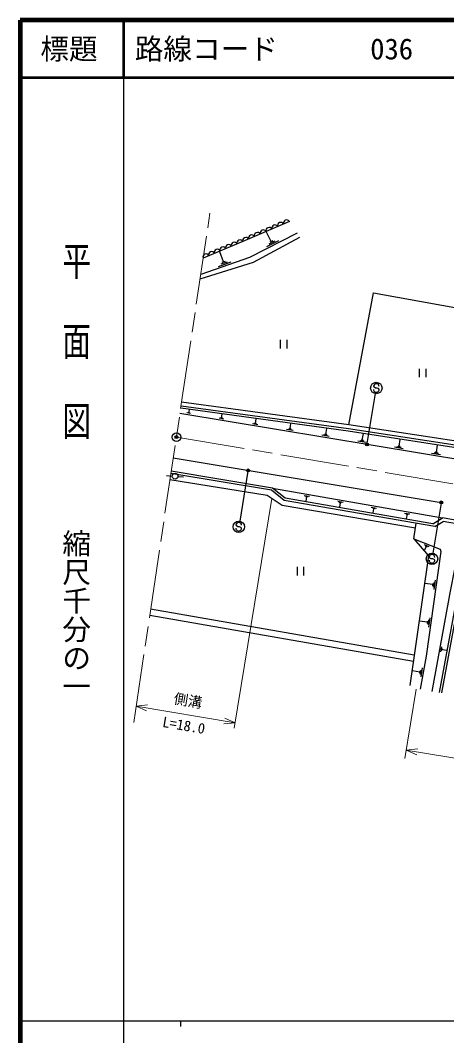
# Model space of a CAD drawing. Units: millimetres, scale not verified. Extents: x 40000 to 680000, y 20000 to 380000.
# Drawn here: x 40000 to 114498, y 202409 to 380000 of the extents above; entities that cross this region are included whole.
import ezdxf
from ezdxf.enums import TextEntityAlignment as Align

# ---------------------------------------------------------------- set-up
doc = ezdxf.new("R2010")
doc.units = ezdxf.units.MM
doc.header["$LTSCALE"] = 1000
doc.header["$PDMODE"] = 32
doc.header["$PDSIZE"] = 500
doc.linetypes.add('CHAIN', pattern=[18.5, 12, -1.5, 3.5, -1.5])
for name, color, linetype, lineweight in [('S-BGD', 7, 'Continuous', 25), ('S-BMK', 2, 'CHAIN', 13), ('S-BMK-SRVR', 3, 'Continuous', 25), ('S-STR-HTXT', 7, 'Continuous', 13), ('S-STR-STRC', 7, 'Continuous', 25), ('S-TTL', 2, 'Continuous', 140), ('S-TTL-BAND', 7, 'Continuous', 25), ('S-TTL-LINE', 7, 'Continuous', 50)]:
    doc.layers.add(name, color=color, linetype=linetype, lineweight=lineweight)
doc.layers.add('S-TTL-TXT', color=7, linetype='Continuous')
doc.styles.add('@ＭＳ ゴシック', font='')
doc.styles.add('ＭＳ ゴシック', font='')
doc.styles.get('@ＭＳ ゴシック').set_extended_font_data('@MS Gothic')
doc.styles.get('ＭＳ ゴシック').set_extended_font_data('MS Gothic')

msp = doc.modelspace()

# ---------------------------------------------------------------- linework, layer by layer
at = {"layer": 'S-BGD'}
for p, q in [((83846, 341310), (83001, 342970)), ((85095, 341423), (83020, 340366)), ((84471, 341366), (83433, 340838)), ((84106, 341442), (83587, 341177)), ((75511, 337742), (74884, 339532)), ((76786, 337686), (74549, 336903)), ((76148, 337714), (75030, 337323)), ((75790, 337840), (75231, 337644)), ((85419, 324087), (85419, 322587)), ((86544, 324087), (86544, 322587)), ((109717, 319069), (109717, 317569)), ((110842, 319069), (110842, 317569)), ((97417, 309240), (68180, 313206)), ((119622, 302672), (67884, 311224)), ((69744, 311221), (69122, 311324)), ((69599, 311309), (69288, 311360)), ((69532, 311384), (69376, 311410)), ((69454, 311397), (69536, 311895)), ((75178, 310484), (75282, 311113)), ((75545, 310262), (74759, 310392)), ((75362, 310373), (74969, 310438)), ((75277, 310468), (75080, 310500)), ((81517, 309275), (80563, 309432)), ((81294, 309410), (80817, 309489)), ((81191, 309525), (80952, 309564)), ((81071, 309545), (81198, 310308)), ((87138, 308577), (87287, 309480)), ((87665, 308259), (86537, 308445)), ((87401, 308418), (86837, 308511)), ((87279, 308554), (86997, 308601)), ((93993, 307213), (92687, 307428)), ((93688, 307397), (93035, 307505)), ((93546, 307555), (93220, 307609)), ((93383, 307582), (93556, 308627)), ((99760, 306555), (99950, 307707)), ((100432, 306148), (98993, 306386)), ((100096, 306352), (99376, 306471)), ((99940, 306525), (99580, 306585)), ((106389, 305473), (106013, 305535)), ((106201, 305504), (106400, 306709)), ((112709, 304442), (112917, 305700)), ((106904, 305078), (105398, 305327)), ((106552, 305291), (105800, 305416)), ((113443, 303998), (111870, 304258)), ((113076, 304220), (112290, 304350)), ((112905, 304410), (112512, 304475)), ((66724, 303457), (113563, 295681)), ((65548, 300365), (66545, 300293)), ((83875, 297815), (66314, 300761)), ((84044, 298192), (66380, 301156)), ((67543, 300222), (68540, 300150)), ((84044, 298192), (113752, 292962)), ((89594, 296911), (90532, 296745)), ((89812, 296776), (90281, 296693)), ((90030, 296640), (89898, 295889)), ((89913, 296661), (90147, 296620)), ((95465, 295877), (96387, 295715)), ((95679, 295744), (96141, 295663)), ((95894, 295611), (95764, 294874)), ((95778, 295632), (96009, 295591)), ((101320, 294846), (102226, 294687)), ((101530, 294716), (101983, 294636)), ((101741, 294585), (101613, 293861)), ((101628, 294605), (101854, 294565)), ((107158, 293818), (108047, 293662)), ((107365, 293690), (107809, 293612)), ((107571, 293562), (107446, 292851)), ((107460, 293582), (107682, 293543)), ((108782, 289325), (109183, 292043)), ((112067, 291950), (113752, 292962)), ((112447, 291478), (113869, 292332)), ((135404, 289158), (113752, 292962)), ((135499, 288532), (113869, 292332)), ((118285, 290107), (113189, 262457)), ((118678, 290034), (113582, 262384)), ((110542, 288306), (111373, 287977)), ((110892, 287975), (110629, 287311)), ((110717, 288141), (111133, 287976)), ((110788, 288017), (110996, 287934)), ((88376, 284406), (88376, 282906)), ((89501, 284406), (89501, 282906)), ((112029, 281305), (110731, 281487)), ((112058, 281508), (112001, 281102)), ((112248, 281688), (112134, 280877)), ((112468, 282071), (112240, 280448)), ((62616, 275953), (108681, 267913)), ((108830, 268952), (62774, 277012)), ((111546, 275507), (111315, 273864)), ((111102, 274732), (109787, 274916)), ((111131, 274937), (111073, 274526)), ((111324, 275119), (111208, 274298)), ((113491, 269553), (113650, 270429)), ((113618, 269756), (113698, 270194)), ((113726, 269849), (113765, 270068)), ((113745, 269959), (114447, 269832)), ((110237, 266725), (109961, 265165)), ((109787, 266000), (108539, 266220)), ((109821, 266195), (109752, 265805)), ((110012, 266363), (109874, 265582))]:
    msp.add_line(p, q, dxfattribs=at)
for points in [[(87011, 344814), (78873, 341292), (71946, 338423)], [(88367, 342753), (80020, 338501), (71513, 335522)], [(88758, 342023), (80699, 337615), (71392, 334712)], [(122638, 332667), (122011, 328653), (117663, 306162), (97417, 309240), (101728, 332313), (122011, 328653)], [(68089, 312596), (97342, 308616), (118273, 305377), (119954, 302896)], [(68035, 312200), (97284, 308220), (118039, 305009), (119720, 302527)], [(109054, 291172), (85764, 295143), (83130, 296917), (66152, 299625)], [(112447, 291478), (86083, 296042), (83875, 297815)], [(112067, 291950), (86253, 296419), (84044, 298192)], [(117375, 291716), (115113, 280178), (111931, 262637)], [(108782, 289325), (111330, 286360), (108067, 263640)], [(108782, 289325), (113355, 287516), (113477, 287099), (110903, 268775), (109886, 263010)]]:
    msp.add_lwpolyline(points, dxfattribs=at)
msp.add_circle((67044, 300258), 500, dxfattribs=at)
for centre, radius, start, end in [((85508, 344101), 557, 29.28535, 197.51018), ((86525, 344541), 557, 29.28535, 197.51018), ((81439, 342340), 557, 29.28535, 197.51018), ((82456, 342781), 557, 29.28535, 197.51018), ((83473, 343221), 557, 29.28535, 197.51018), ((84490, 343661), 557, 29.28535, 197.51018), ((77402, 340643), 537, 26.43715, 198.5712), ((78392, 341053), 537, 26.43715, 198.5712), ((79404, 341460), 557, 29.28535, 197.51018), ((80421, 341900), 557, 29.28535, 197.51018), ((73444, 339004), 537, 26.43715, 198.5712), ((74434, 339414), 537, 26.43715, 198.5712), ((75423, 339823), 537, 26.43715, 198.5712), ((76413, 340233), 537, 26.43715, 198.5712), ((72455, 338594), 537, 26.43715, 198.5712)]:
    msp.add_arc(centre, radius, start, end, dxfattribs=at)
at = {"layer": 'S-BMK'}
for p, q in [((59814, 257190), (73115, 346248)), ((67269, 307109), (165867, 290423))]:
    msp.add_line(p, q, dxfattribs=at)
at = {"layer": 'S-BMK-SRVR'}
msp.add_circle((67269, 307109), 750, dxfattribs=at)
msp.add_point((67269, 307109), dxfattribs=at)
msp.add_point((67269, 307109), dxfattribs=at)
msp.add_point((67269, 307109), dxfattribs=at)
at = {"layer": 'S-STR-HTXT'}
for p, q in [((83964, 296355), (77393, 256205)), ((109167, 263007), (107211, 250891)), ((60244, 260070), (62236, 260255)), ((60244, 260070), (77541, 257113)), ((60244, 260070), (62061, 259235)), ((77541, 257113), (75724, 257949)), ((77541, 257113), (75550, 256928)), ((107448, 252364), (109439, 252558)), ((107448, 252364), (129470, 248712)), ((107448, 252364), (109270, 251537))]:
    msp.add_line(p, q, dxfattribs=at)
at = {"layer": 'S-STR-STRC'}
for p, q in [((100597, 305969), (102041, 314700)), ((101808, 315827), (101709, 315946)), ((102053, 315688), (101808, 315827)), ((102354, 315686), (102053, 315688)), ((102599, 315574), (102354, 315686)), ((102705, 315438), (102599, 315574)), ((79776, 301138), (78327, 292407)), ((113538, 295533), (112089, 286802)), ((77768, 291561), (77668, 291679)), ((78013, 291422), (77768, 291561)), ((78313, 291420), (78013, 291422)), ((78559, 291308), (78313, 291420)), ((78664, 291172), (78559, 291308)), ((111530, 285956), (111431, 286074)), ((111775, 285817), (111530, 285956)), ((112076, 285814), (111775, 285817)), ((112321, 285703), (112076, 285814)), ((112427, 285566), (112321, 285703))]:
    msp.add_line(p, q, dxfattribs=at)
for centre, radius in [((102204, 315687), 1000), ((100573, 305821), 150), ((100573, 305821), 120), ((100573, 305821), 90), ((100573, 305821), 60), ((100573, 305821), 30), ((79801, 301286), 150), ((79801, 301286), 120), ((79801, 301286), 90), ((79801, 301286), 60), ((79801, 301286), 30), ((113563, 295681), 150), ((113563, 295681), 120), ((113563, 295681), 90), ((113563, 295681), 60), ((113563, 295681), 30), ((78163, 291421), 1000), ((111925, 285816), 1000)]:
    msp.add_circle(centre, radius, dxfattribs=at)
for centre, start, end in [((102209, 315942), 359.55488, 179.55488), ((102205, 315442), 179.55488, 359.55488), ((78168, 291675), 359.55488, 179.55488), ((78164, 291175), 179.55488, 359.55488), ((111931, 286070), 359.55488, 179.55488), ((111927, 285570), 179.55488, 359.55488)]:
    msp.add_arc(centre, 500, start, end, dxfattribs=at)
for p in [(100573, 305821), (79801, 301286), (113563, 295681)]:
    msp.add_point(p, dxfattribs=at)
at = {"layer": 'S-TTL'}
for p, q in [((40000, 380000), (40000, 20000)), ((680000, 380000), (40000, 380000))]:
    msp.add_line(p, q, dxfattribs=at)
at = {"layer": 'S-TTL-BAND'}
for p, q in [((58000, 370000), (58000, 20000)), ((40000, 205000), (579000, 205000)), ((68000, 205000), (68000, 204000))]:
    msp.add_line(p, q, dxfattribs=at)
at = {"layer": 'S-TTL-LINE'}
for p, q in [((58000, 380000), (58000, 370000)), ((40000, 370000), (680000, 370000))]:
    msp.add_line(p, q, dxfattribs=at)

# ---------------------------------------------------------------- texts
at = {"layer": 'S-STR-HTXT', "style": 'ＭＳ ゴシック'}
msp.add_text('側溝', height=1833, rotation=350.297, dxfattribs=at).set_placement((69061, 259577), align=Align.BOTTOM_CENTER)
at = {"layer": 'S-STR-HTXT', "style": '@ＭＳ ゴシック'}
msp.add_text('L=18.0', height=1833, rotation=350.297, dxfattribs=at).set_placement((68724, 257606), align=Align.TOP_CENTER)
at = {"layer": 'S-TTL-BAND', "style": '@ＭＳ ゴシック', "width": 1.4}
msp.add_text('平  面  図', height=3666, rotation=270, dxfattribs=at).set_placement((49777, 306475), align=Align.MIDDLE_RIGHT)
at = {"layer": 'S-TTL-BAND', "style": '@ＭＳ ゴシック'}
msp.add_text('縮尺千分の一', height=3666, rotation=270, dxfattribs=at).set_placement((49777, 261030), align=Align.MIDDLE_RIGHT)
at = {"layer": 'S-TTL-TXT', "style": 'ＭＳ ゴシック'}
msp.add_text('標題', height=3666, dxfattribs=at).set_placement((48500, 375000), align=Align.MIDDLE_CENTER)
for s, p in [('路線コード', (60000, 375000)), ('036', (101142, 375000))]:
    msp.add_text(s, height=3666, dxfattribs=at).set_placement(p, align=Align.MIDDLE_LEFT)

doc.saveas('drawing.dxf')
